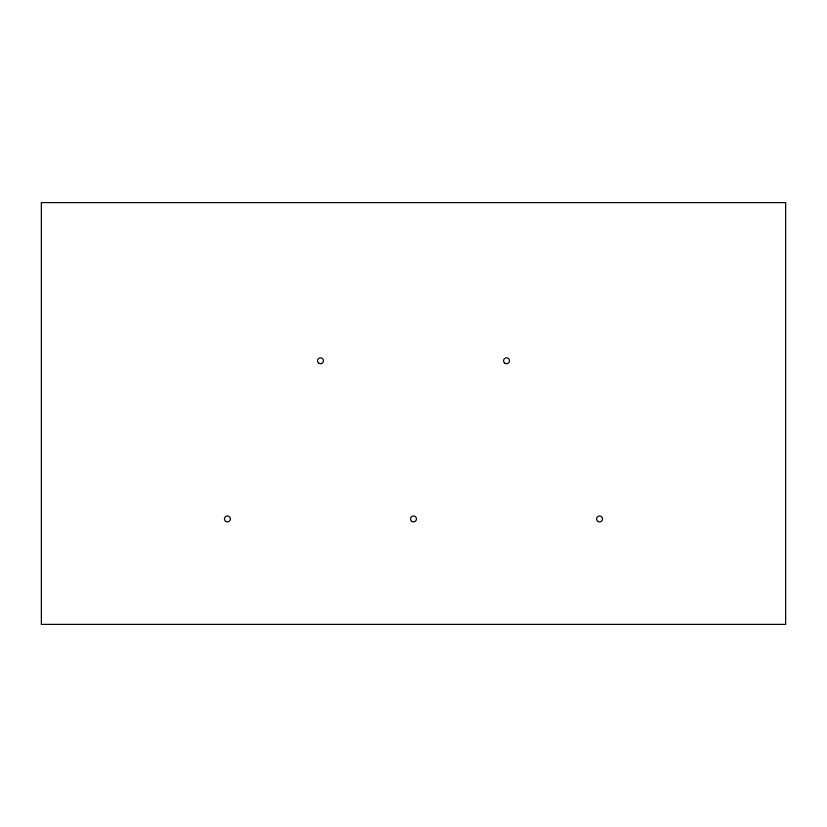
<?xml version="1.0" encoding="UTF-8"?>
<svg xmlns="http://www.w3.org/2000/svg" width="827" height="827" viewBox="0 0 827 827"><rect width="100%" height="100%" fill="white"/><g stroke="black" fill="none" stroke-linecap="round" stroke-linejoin="round"><path stroke-width="1.24" d="M785.65 202.615L41.35 202.615L41.35 624.385L785.65 624.385L785.65 202.615M412.011 521.517A2.977 2.977 0 0 0 416.477 518.942A2.977 2.977 0 0 0 412.011 516.368A2.977 2.977 0 0 0 412.011 521.517M505.059 363.353A2.977 2.977 0 0 0 509.525 360.779A2.977 2.977 0 0 0 505.059 358.205A2.977 2.977 0 0 0 505.059 363.353M318.974 363.353A2.977 2.977 0 0 0 323.44 360.779A2.977 2.977 0 0 0 318.974 358.205A2.977 2.977 0 0 0 318.974 363.353M598.086 521.517A2.977 2.977 0 0 0 602.552 518.942A2.977 2.977 0 0 0 598.086 516.368A2.977 2.977 0 0 0 598.086 521.517M225.936 521.517A2.977 2.977 0 0 0 230.402 518.942A2.977 2.977 0 0 0 225.936 516.368A2.977 2.977 0 0 0 225.936 521.517"/></g></svg>
